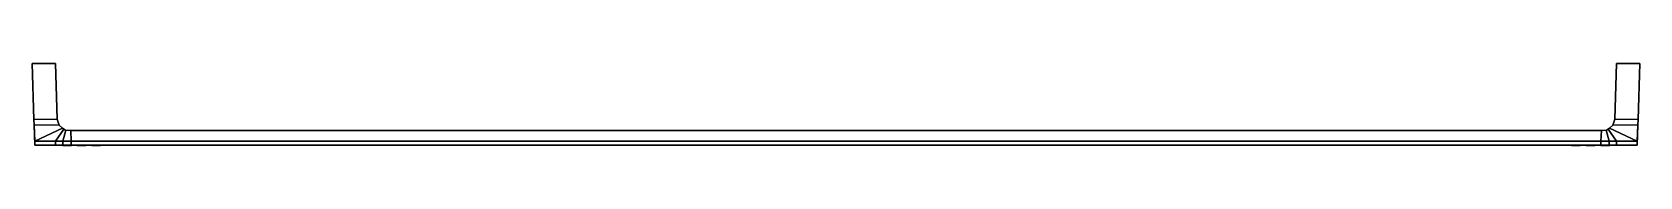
# Model space of a CAD drawing. Extents: x -276 to 276, y -28 to 0.
import ezdxf

# ---------------------------------------------------------------- set-up
doc = ezdxf.new("R2010")
doc.units = 0
for name, color, linetype in [('CRISTAL', 30, 'CONTINUOUS'), ('CRISTAL2', 45, 'CONTINUOUS'), ('CRISTAL3', 21, 'CONTINUOUS'), ('CRISTAL4', 24, 'CONTINUOUS'), ('CRISTAL5', 144, 'CONTINUOUS'), ('CRISTAL6', 200, 'CONTINUOUS'), ('METAL', 106, 'CONTINUOUS')]:
    doc.layers.add(name, color=color, linetype=linetype)

msp = doc.modelspace()

# ---------------------------------------------------------------- meshes
at = {"layer": 'CRISTAL'}
mesh = msp.add_polyface(dxfattribs=at)
corners = [(-262.54, -28.12, -0.04), (-262.82, -28.12, 0.83), (-262.82, -28.12, -0.9), (-263.55, -28.12, 1.36), (-263.55, -28.12, -1.43), (-264.46, -28.12, 1.36), (-264.46, -28.12, -1.43), (-265.19, -28.12, 0.83), (-265.19, -28.12, -0.9), (-265.47, -28.12, -0.04)]
mesh.append_faces([[corners[k] for k in face] for face in [(9, 8, 2, 0), (3, 5, 7, 1), (1, 7, 9, 0), (6, 4, 2, 8)]])
at = {"layer": 'CRISTAL2'}
mesh = msp.add_polyface(dxfattribs=at)
corners = [(-257.57, -28.12, -0.04), (-257.85, -28.12, 0.83), (-257.85, -28.12, -0.9), (-258.59, -28.12, 1.36), (-258.59, -28.12, -1.43), (-259.5, -28.12, 1.36), (-259.5, -28.12, -1.43), (-260.23, -28.12, 0.83), (-260.23, -28.12, -0.9), (-260.51, -28.12, -0.04)]
mesh.append_faces([[corners[k] for k in face] for face in [(9, 8, 2, 0), (3, 5, 7, 1), (1, 7, 9, 0), (6, 4, 2, 8)]])
at = {"layer": 'CRISTAL3'}
mesh = msp.add_polyface(dxfattribs=at)
corners = [(-252.53, -28.12, -0.04), (-252.81, -28.12, 0.83), (-252.81, -28.12, -0.9), (-253.54, -28.12, 1.36), (-253.54, -28.12, -1.43), (-254.45, -28.12, 1.36), (-254.45, -28.12, -1.43), (-255.19, -28.12, 0.83), (-255.19, -28.12, -0.9), (-255.47, -28.12, -0.04)]
mesh.append_faces([[corners[k] for k in face] for face in [(9, 8, 2, 0), (3, 5, 7, 1), (1, 7, 9, 0), (6, 4, 2, 8)]])
at = {"layer": 'CRISTAL4'}
mesh = msp.add_polyface(dxfattribs=at)
corners = [(255.19, -28.12, -0.04), (254.91, -28.12, 0.83), (254.91, -28.12, -0.9), (254.18, -28.12, 1.36), (254.18, -28.12, -1.43), (253.27, -28.12, 1.36), (253.27, -28.12, -1.43), (252.54, -28.12, 0.83), (252.54, -28.12, -0.9), (252.26, -28.12, -0.04)]
mesh.append_faces([[corners[k] for k in face] for face in [(9, 8, 2, 0), (3, 5, 7, 1), (1, 7, 9, 0), (6, 4, 2, 8)]])
at = {"layer": 'CRISTAL5'}
mesh = msp.add_polyface(dxfattribs=at)
corners = [(260.16, -28.12, -0.04), (259.88, -28.12, 0.83), (259.88, -28.12, -0.9), (259.14, -28.12, 1.36), (259.14, -28.12, -1.43), (258.24, -28.12, 1.36), (258.24, -28.12, -1.43), (257.5, -28.12, 0.83), (257.5, -28.12, -0.9), (257.22, -28.12, -0.04)]
mesh.append_faces([[corners[k] for k in face] for face in [(9, 8, 2, 0), (3, 5, 7, 1), (1, 7, 9, 0), (6, 4, 2, 8)]])
at = {"layer": 'CRISTAL6'}
mesh = msp.add_polyface(dxfattribs=at)
corners = [(265.2, -28.12, -0.04), (264.92, -28.12, 0.83), (264.92, -28.12, -0.9), (264.19, -28.12, 1.36), (264.19, -28.12, -1.43), (263.28, -28.12, 1.36), (263.28, -28.12, -1.43), (262.55, -28.12, 0.83), (262.55, -28.12, -0.9), (262.27, -28.12, -0.04)]
mesh.append_faces([[corners[k] for k in face] for face in [(9, 8, 2, 0), (3, 5, 7, 1), (1, 7, 9, 0), (6, 4, 2, 8)]])
at = {"layer": 'METAL'}
mesh = msp.add_polyface(dxfattribs=at)
corners = [(275.66, 0, 6.88), (275.66, 0, 6.88), (275.66, 0, 6.88), (275.66, 0, 2.73), (275.66, 0, 2.73), (275.66, 0, 1.47), (275.66, 0, 1.47), (275.66, 0, -0.06), (275.66, 0, -0.06), (275.66, 0, -1.59), (275.66, 0, -1.59), (275.66, 0, -2.85), (275.66, 0, -2.85), (275.66, 0, -7), (275.66, 0, -7), (275.66, 0, -7), (275.05, -19.26, 6.88), (275.05, -19.26, 6.88), (275.05, -19.26, 2.73), (275.05, -19.26, 1.47), (275.05, -19.26, -0.06), (275.05, -19.26, -1.59), (275.05, -19.26, -2.85), (275.05, -19.26, -7), (275.05, -19.26, -7), (274.98, -21.08, 6.88), (274.98, -21.08, 6.88), (274.98, -21.07, 2.73), (274.98, -21.07, 1.47), (274.98, -21.07, -0.06), (274.98, -21.07, -1.59), (274.98, -21.07, -2.85), (274.98, -21.08, -7), (274.98, -21.08, -7), (274.71, -26.68, 6.88), (274.71, -26.68, 6.88), (274.71, -26.68, 6.88), (274.71, -28.03, 2.73), (274.71, -28.03, 2.73), (274.71, -28.03, 1.47), (274.71, -28.03, 1.47), (274.71, -28.03, -0.06), (274.71, -28.03, -0.06), (274.71, -28.03, -1.59), (274.71, -28.03, -1.59), (274.71, -28.03, -2.85), (274.71, -28.03, -2.85), (274.71, -26.68, -7), (274.71, -26.68, -7), (274.71, -26.68, -7), (267.68, 0, 6.88), (267.68, 0, 6.88), (267.68, 0, 6.88), (267.68, 0, 4.14), (267.68, 0, 4.14), (267.68, 0, 1.47), (267.68, 0, 1.47), (267.68, 0, -0.06), (267.68, 0, -0.06), (267.68, 0, -1.59), (267.68, 0, -1.59), (267.68, 0, -4.26), (267.68, 0, -4.26), (267.68, 0, -7), (267.68, 0, -7), (267.68, 0, -7), (267.68, -26.68, 6.88), (267.68, -26.68, 6.88), (267.68, -26.68, 6.88), (267.68, -28.03, 3.21), (267.68, -28.03, 3.21), (267.68, -28.03, 3.21), (267.68, -28.03, 1.47), (267.68, -28.03, -0.06), (267.68, -28.03, -1.59), (267.68, -28.03, -3.33), (267.68, -28.03, -3.33), (267.68, -28.03, -3.33), (267.68, -26.68, -7), (267.68, -26.68, -7), (267.68, -26.68, -7), (267.13, -19.04, 6.88), (267.13, -19.04, 6.88), (267.13, -19.04, 6.88), (267.13, -19.04, 4.14), (267.13, -19.04, 4.14), (267.13, -19.04, 4.14), (267.13, -19.04, 1.47), (267.13, -19.04, 1.47), (267.13, -19.04, -0.06), (267.13, -19.04, -0.06), (267.13, -19.04, -1.59), (267.13, -19.04, -1.59), (267.13, -19.04, -4.26), (267.13, -19.04, -4.26), (267.13, -19.04, -4.26), (267.13, -19.04, -7), (267.13, -19.04, -7), (267.13, -19.04, -7), (266.4, -21.11, 6.88), (266.4, -21.11, 6.88), (266.4, -21.11, 6.88), (266.4, -21.11, 4.14), (266.4, -21.11, 4.14), (266.4, -21.11, 4.14), (266.4, -21.11, 4.14), (266.4, -21.11, 1.47), (266.4, -21.11, 1.47), (266.4, -21.11, -0.06), (266.4, -21.11, -0.06), (266.4, -21.11, -1.59), (266.4, -21.11, -1.59), (266.4, -21.11, -4.26), (266.4, -21.11, -4.26), (266.4, -21.11, -4.26), (266.4, -21.11, -4.26), (266.4, -21.11, -7), (266.4, -21.11, -7), (266.4, -21.11, -7), (265.27, -22.22, 6.88), (265.27, -22.22, 6.88), (265.27, -22.22, 6.88), (265.27, -22.22, 4.14), (265.27, -22.22, 4.14), (265.27, -22.22, 4.14), (265.27, -22.22, 4.14), (265.27, -22.22, 1.47), (265.27, -22.22, 1.47), (265.27, -22.22, 1.47), (265.27, -22.22, -0.06), (265.27, -22.22, -0.06), (265.27, -22.22, -1.59), (265.27, -22.22, -1.59), (265.27, -22.22, -1.59), (265.27, -22.22, -4.26), (265.27, -22.22, -4.26), (265.27, -22.22, -4.26), (265.27, -22.22, -4.26), (265.27, -22.22, -7), (265.27, -22.22, -7), (265.27, -22.22, -7), (265.1, -26.68, 6.88), (265.1, -26.68, 6.88), (265.1, -26.68, 6.88), (265.1, -28.03, 3.27), (265.1, -28.03, 3.27), (265.1, -28.03, 3.27), (265.1, -28.03, 1.47), (265.1, -28.03, -0.06), (265.1, -28.03, -1.59), (265.1, -28.03, -3.39), (265.1, -28.03, -3.39), (265.1, -28.03, -3.39), (265.1, -26.68, -7), (265.1, -26.68, -7), (265.1, -26.68, -7), (264.8, -22.53, 4.14), (264.8, -22.53, 4.14), (264.8, -22.53, 4.14), (264.8, -22.53, 4.14), (264.8, -22.53, 1.47), (264.8, -22.53, 1.47), (264.8, -22.53, 1.47), (264.8, -22.53, 1.47), (264.8, -22.53, -0.06), (264.8, -22.53, -0.06), (264.8, -22.53, -1.59), (264.8, -22.53, -1.59), (264.8, -22.53, -1.59), (264.8, -22.53, -1.59), (264.8, -22.53, -4.26), (264.8, -22.53, -4.26), (264.8, -22.53, -4.26), (264.8, -22.53, -4.26), (264.8, -22.52, 6.88), (264.8, -22.52, 6.88), (264.8, -22.52, 6.88), (264.8, -22.52, -7), (264.8, -22.52, -7), (264.8, -22.52, -7), (264.23, -22.83, 4.14), (264.23, -22.83, 4.14), (264.23, -22.83, 4.14), (264.23, -22.83, 4.14), (264.23, -22.83, 1.47), (264.23, -22.83, 1.47), (264.23, -22.83, 1.47), (264.23, -22.83, 1.47), (264.23, -22.83, -0.06), (264.23, -22.83, -0.06), (264.23, -22.83, -1.59), (264.23, -22.83, -1.59), (264.23, -22.83, -1.59), (264.23, -22.83, -1.59), (264.23, -22.83, -4.26), (264.23, -22.83, -4.26), (264.23, -22.83, -4.26), (264.23, -22.83, -4.26), (264.05, -22.82, 6.88), (264.05, -22.82, 6.88), (264.05, -22.82, 6.88), (264.05, -22.82, -7), (264.05, -22.82, -7), (264.05, -22.82, -7), (262.62, -22.99, 4.14), (262.62, -22.99, 4.14), (262.62, -22.99, 4.14), (262.62, -22.99, 4.14), (262.62, -22.99, 1.47), (262.62, -22.99, 1.47), (262.62, -22.99, 1.47), (262.62, -22.99, 1.47), (262.62, -22.99, -0.06), (262.62, -22.99, -0.06), (262.62, -22.99, -1.59), (262.62, -22.99, -1.59), (262.62, -22.99, -1.59), (262.62, -22.99, -1.59), (262.62, -22.99, -4.26), (262.62, -22.99, -4.26), (262.62, -22.99, -4.26), (262.62, -22.99, -4.26), (262.45, -22.99, 6.88), (262.45, -22.99, 6.88), (262.45, -22.99, 6.88), (262.45, -22.99, -7), (262.45, -22.99, -7), (262.45, -22.99, -7), (262.23, -26.68, 6.88), (262.23, -26.68, 6.88), (262.23, -26.68, 6.88), (262.23, -28.03, 3.46), (262.23, -28.03, 3.46), (262.23, -28.03, 3.46), (262.23, -28.03, 1.47), (262.23, -28.03, -0.06), (262.23, -28.03, -1.59), (262.23, -28.03, -3.58), (262.23, -28.03, -3.58), (262.23, -28.03, -3.58), (262.23, -26.68, -7), (262.23, -26.68, -7), (262.23, -26.68, -7), (-262.57, -26.68, 6.88), (-262.57, -26.68, 6.88), (-262.57, -26.68, 6.88), (-262.57, -28.03, 3.46), (-262.57, -28.03, 3.46), (-262.57, -28.03, 3.46), (-262.57, -28.03, -3.58), (-262.57, -28.03, -3.58), (-262.57, -28.03, -3.58), (-262.57, -26.68, -7), (-262.57, -26.68, -7), (-262.57, -26.68, -7), (-262.57, -28.03, 1.47), (-262.57, -28.03, -0.06), (-262.57, -28.03, -1.59), (-262.78, -22.99, 6.88), (-262.78, -22.99, 6.88), (-262.78, -22.99, 6.88), (-262.78, -22.99, -7), (-262.78, -22.99, -7), (-262.78, -22.99, -7), (-262.96, -22.99, 4.14), (-262.96, -22.99, 4.14), (-262.96, -22.99, 4.14), (-262.96, -22.99, 4.14), (-262.96, -22.99, 1.47), (-262.96, -22.99, 1.47), (-262.96, -22.99, 1.47), (-262.96, -22.99, 1.47), (-262.96, -22.99, -0.06), (-262.96, -22.99, -0.06), (-262.96, -22.99, -1.59), (-262.96, -22.99, -1.59), (-262.96, -22.99, -1.59), (-262.96, -22.99, -1.59), (-262.96, -22.99, -4.26), (-262.96, -22.99, -4.26), (-262.96, -22.99, -4.26), (-262.96, -22.99, -4.26), (-264.39, -22.82, 6.88), (-264.39, -22.82, 6.88), (-264.39, -22.82, 6.88), (-264.39, -22.82, -7), (-264.39, -22.82, -7), (-264.39, -22.82, -7), (-264.57, -22.83, 1.47), (-264.57, -22.83, 1.47), (-264.57, -22.83, 1.47), (-264.57, -22.83, 1.47), (-264.57, -22.83, -0.06), (-264.57, -22.83, -0.06), (-264.57, -22.83, -1.59), (-264.57, -22.83, -1.59), (-264.57, -22.83, -1.59), (-264.57, -22.83, -1.59), (-264.57, -22.83, 4.14), (-264.57, -22.83, 4.14), (-264.57, -22.83, 4.14), (-264.57, -22.83, 4.14), (-264.57, -22.83, -4.26), (-264.57, -22.83, -4.26), (-264.57, -22.83, -4.26), (-264.57, -22.83, -4.26), (-265.14, -22.52, 6.88), (-265.14, -22.52, 6.88), (-265.14, -22.52, 6.88), (-265.14, -22.52, -7), (-265.14, -22.52, -7), (-265.14, -22.52, -7), (-265.14, -22.53, 4.14), (-265.14, -22.53, 4.14), (-265.14, -22.53, 4.14), (-265.14, -22.53, 4.14), (-265.14, -22.53, 1.47), (-265.14, -22.53, 1.47), (-265.14, -22.53, 1.47), (-265.14, -22.53, 1.47), (-265.14, -22.53, -0.06), (-265.14, -22.53, -0.06), (-265.14, -22.53, -1.59), (-265.14, -22.53, -1.59), (-265.14, -22.53, -1.59), (-265.14, -22.53, -1.59), (-265.14, -22.53, -4.26), (-265.14, -22.53, -4.26), (-265.14, -22.53, -4.26), (-265.14, -22.53, -4.26), (-265.44, -26.68, 6.88), (-265.44, -26.68, 6.88), (-265.44, -26.68, 6.88), (-265.44, -28.03, 3.27), (-265.44, -28.03, 3.27), (-265.44, -28.03, 3.27), (-265.44, -28.03, 1.47), (-265.44, -28.03, -0.06), (-265.44, -28.03, -1.59), (-265.44, -28.03, -3.39), (-265.44, -28.03, -3.39), (-265.44, -28.03, -3.39), (-265.44, -26.68, -7), (-265.44, -26.68, -7), (-265.44, -26.68, -7), (-265.6, -22.22, 6.88), (-265.6, -22.22, 6.88), (-265.6, -22.22, 6.88), (-265.6, -22.22, 4.14), (-265.6, -22.22, 4.14), (-265.6, -22.22, 4.14), (-265.6, -22.22, 4.14), (-265.6, -22.22, 1.47), (-265.6, -22.22, 1.47), (-265.6, -22.22, 1.47), (-265.6, -22.22, -0.06), (-265.6, -22.22, -0.06), (-265.6, -22.22, -1.59), (-265.6, -22.22, -1.59), (-265.6, -22.22, -1.59), (-265.6, -22.22, -4.26), (-265.6, -22.22, -4.26), (-265.6, -22.22, -4.26), (-265.6, -22.22, -4.26), (-265.6, -22.22, -7), (-265.6, -22.22, -7), (-265.6, -22.22, -7), (-266.74, -21.11, 6.88), (-266.74, -21.11, 6.88), (-266.74, -21.11, 6.88), (-266.74, -21.11, 4.14), (-266.74, -21.11, 4.14), (-266.74, -21.11, 4.14), (-266.74, -21.11, 4.14), (-266.74, -21.11, 1.47), (-266.74, -21.11, 1.47), (-266.74, -21.11, -0.06), (-266.74, -21.11, -0.06), (-266.74, -21.11, -1.59), (-266.74, -21.11, -1.59), (-266.74, -21.11, -4.26), (-266.74, -21.11, -4.26), (-266.74, -21.11, -4.26), (-266.74, -21.11, -4.26), (-266.74, -21.11, -7), (-266.74, -21.11, -7), (-266.74, -21.11, -7), (-267.46, -19.04, 6.88), (-267.46, -19.04, 6.88), (-267.46, -19.04, 6.88), (-267.46, -19.04, 4.14), (-267.46, -19.04, 4.14), (-267.46, -19.04, 4.14), (-267.46, -19.04, 1.47), (-267.46, -19.04, 1.47), (-267.46, -19.04, -0.06), (-267.46, -19.04, -0.06), (-267.46, -19.04, -1.59), (-267.46, -19.04, -1.59), (-267.46, -19.04, -4.26), (-267.46, -19.04, -4.26), (-267.46, -19.04, -4.26), (-267.46, -19.04, -7), (-267.46, -19.04, -7), (-267.46, -19.04, -7), (-268.01, -26.68, 6.88), (-268.01, -26.68, 6.88), (-268.01, -26.68, 6.88), (-268.01, -28.03, 3.21), (-268.01, -28.03, 3.21), (-268.01, -28.03, 3.21), (-268.01, -28.03, 1.47), (-268.01, -28.03, -0.06), (-268.01, -28.03, -1.59), (-268.01, -28.03, -3.33), (-268.01, -28.03, -3.33), (-268.01, -28.03, -3.33), (-268.01, -26.68, -7), (-268.01, -26.68, -7), (-268.01, -26.68, -7), (-268.02, 0, 6.88), (-268.02, 0, 6.88), (-268.02, 0, 6.88), (-268.02, 0, 4.14), (-268.02, 0, 4.14), (-268.02, 0, 1.47), (-268.02, 0, 1.47), (-268.02, 0, -0.06), (-268.02, 0, -0.06), (-268.02, 0, -1.59), (-268.02, 0, -1.59), (-268.02, 0, -4.26), (-268.02, 0, -4.26), (-268.02, 0, -7), (-268.02, 0, -7), (-268.02, 0, -7), (-275.05, -26.68, 6.88), (-275.05, -26.68, 6.88), (-275.05, -26.68, 6.88), (-275.05, -28.03, 2.73), (-275.05, -28.03, 2.73), (-275.05, -28.03, 1.47), (-275.05, -28.03, 1.47), (-275.05, -28.03, -0.06), (-275.05, -28.03, -0.06), (-275.05, -28.03, -1.59), (-275.05, -28.03, -1.59), (-275.05, -28.03, -2.85), (-275.05, -28.03, -2.85), (-275.05, -26.68, -7), (-275.05, -26.68, -7), (-275.05, -26.68, -7), (-275.32, -21.08, 6.88), (-275.32, -21.08, 6.88), (-275.32, -21.07, 2.73), (-275.32, -21.07, 1.47), (-275.32, -21.07, -0.06), (-275.32, -21.07, -1.59), (-275.32, -21.07, -2.85), (-275.32, -21.08, -7), (-275.32, -21.08, -7), (-275.39, -19.26, 6.88), (-275.39, -19.26, 6.88), (-275.39, -19.26, 2.73), (-275.39, -19.26, 1.47), (-275.39, -19.26, -0.06), (-275.39, -19.26, -1.59), (-275.39, -19.26, -2.85), (-275.39, -19.26, -7), (-275.39, -19.26, -7), (-276, 0, 6.88), (-276, 0, 6.88), (-276, 0, 6.88), (-276, 0, 2.73), (-276, 0, 2.73), (-276, 0, 1.47), (-276, 0, 1.47), (-276, 0, -0.06), (-276, 0, -0.06), (-276, 0, -1.59), (-276, 0, -1.59), (-276, 0, -2.85), (-276, 0, -2.85), (-276, 0, -7), (-276, 0, -7), (-276, 0, -7)]
mesh.append_faces([[corners[k] for k in face] for face in [(478, 465, 464, 476), (475, 473, 424, 426), (411, 410, 439, 441), (425, 423, 390, 393), (422, 424, 473, 471), (437, 439, 410, 406), (474, 463, 462, 472), (442, 440, 454, 455), (387, 390, 423, 420), (454, 440, 438, 453), (350, 312, 317, 354), (351, 346, 306, 313), (372, 348, 352, 375), (391, 370, 374, 394), (373, 368, 345, 349), (392, 388, 367, 371), (470, 461, 389, 421), (405, 308, 347, 436), (436, 347, 369, 452), (474, 476, 464, 463), (411, 412, 337, 336), (336, 337, 256, 255), (407, 409, 334, 331), (332, 335, 248, 245), (308, 405, 330, 284), (284, 330, 243, 259), (315, 307, 282, 299), (301, 283, 258, 265), (319, 314, 298, 289), (291, 300, 264, 269), (408, 411, 336, 333), (333, 336, 255, 247), (369, 389, 461, 452), (462, 463, 454, 453), (463, 464, 455, 454), (464, 465, 456, 455), (475, 426, 428, 477), (411, 441, 443, 412), (425, 393, 395, 427), (442, 455, 456, 444), (353, 316, 320, 356), (375, 352, 355, 377), (394, 374, 376, 396), (318, 288, 292, 321), (290, 268, 272, 293), (478, 480, 466, 465), (479, 430, 432, 481), (413, 445, 447, 416), (429, 397, 399, 431), (434, 483, 481, 432), (450, 417, 416, 447), (482, 485, 469, 467), (446, 457, 458, 448), (402, 433, 431, 399), (458, 460, 451, 448), (263, 226, 242, 253), (362, 359, 323, 326), (363, 327, 309, 365), (383, 379, 357, 361), (401, 398, 378, 381), (382, 360, 364, 385), (400, 380, 384, 403), (484, 435, 404, 468), (418, 449, 366, 311), (449, 459, 386, 366), (482, 467, 466, 480), (413, 338, 337, 412), (338, 257, 256, 337), (419, 343, 340, 415), (344, 254, 251, 341), (311, 287, 342, 418), (287, 263, 253, 342), (329, 303, 285, 310), (305, 279, 261, 286), (324, 294, 302, 328), (296, 274, 278, 304), (414, 339, 338, 413), (339, 249, 257, 338), (386, 459, 468, 404), (469, 460, 458, 467), (467, 458, 457, 466), (466, 457, 456, 465), (479, 477, 428, 430), (413, 412, 443, 445), (429, 427, 395, 397), (446, 444, 456, 457), (358, 356, 320, 322), (379, 377, 355, 357), (398, 396, 376, 378), (325, 321, 292, 295), (297, 293, 272, 275), (246, 232, 230, 244), (259, 243, 229, 222), (267, 260, 223, 205), (256, 235, 234, 255), (7, 5, 19, 20), (6, 55, 53, 4), (72, 40, 38, 69), (56, 88, 86, 54), (51, 2, 4, 53), (35, 68, 69, 38), (3, 0, 16, 18), (39, 28, 27, 37), (83, 52, 54, 86), (27, 25, 34, 37), (123, 126, 162, 159), (122, 158, 176, 120), (103, 106, 128, 125), (84, 87, 107, 104), (102, 124, 121, 100), (85, 105, 101, 82), (1, 50, 81, 17), (67, 36, 119, 174), (36, 26, 99, 119), (3, 18, 19, 5), (72, 147, 148, 73), (147, 234, 235, 148), (66, 142, 145, 70), (141, 228, 231, 144), (174, 198, 143, 67), (198, 222, 229, 143), (156, 182, 200, 175), (180, 206, 224, 199), (161, 187, 183, 157), (185, 211, 207, 181), (71, 146, 147, 72), (146, 233, 234, 147), (99, 26, 17, 81), (16, 25, 27, 18), (18, 27, 28, 19), (19, 28, 29, 20), (6, 8, 57, 55), (72, 73, 42, 40), (56, 58, 90, 88), (39, 41, 29, 28), (127, 129, 165, 163), (106, 108, 130, 128), (87, 89, 109, 107), (160, 164, 189, 186), (184, 188, 213, 210), (277, 273, 212, 215), (7, 20, 21, 9), (10, 12, 61, 59), (74, 75, 46, 44), (60, 62, 95, 92), (63, 61, 12, 14), (48, 46, 75, 79), (11, 22, 23, 13), (43, 45, 31, 30), (98, 95, 62, 65), (31, 45, 47, 32), (250, 252, 241, 239), (262, 280, 218, 225), (281, 276, 214, 219), (135, 173, 168, 131), (134, 139, 179, 172), (113, 137, 133, 110), (94, 115, 111, 91), (112, 117, 140, 136), (93, 97, 118, 114), (15, 24, 96, 64), (80, 177, 138, 49), (49, 138, 116, 33), (11, 9, 21, 22), (257, 249, 238, 236), (74, 73, 148, 149), (149, 148, 235, 236), (78, 76, 151, 154), (153, 150, 237, 240), (177, 80, 155, 201), (201, 155, 242, 226), (170, 178, 203, 196), (194, 202, 227, 220), (166, 171, 197, 192), (190, 195, 221, 216), (77, 74, 149, 152), (152, 149, 236, 238), (116, 96, 24, 33), (23, 22, 31, 32), (22, 21, 30, 31), (21, 20, 29, 30), (10, 59, 57, 8), (74, 44, 42, 73), (60, 92, 90, 58), (43, 30, 29, 41), (132, 169, 165, 129), (110, 133, 130, 108), (91, 111, 109, 89), (256, 257, 236, 235), (167, 193, 189, 164), (191, 217, 213, 188), (270, 208, 212, 273), (266, 204, 209, 271), (247, 255, 234, 233)]])

doc.saveas('drawing.dxf')
